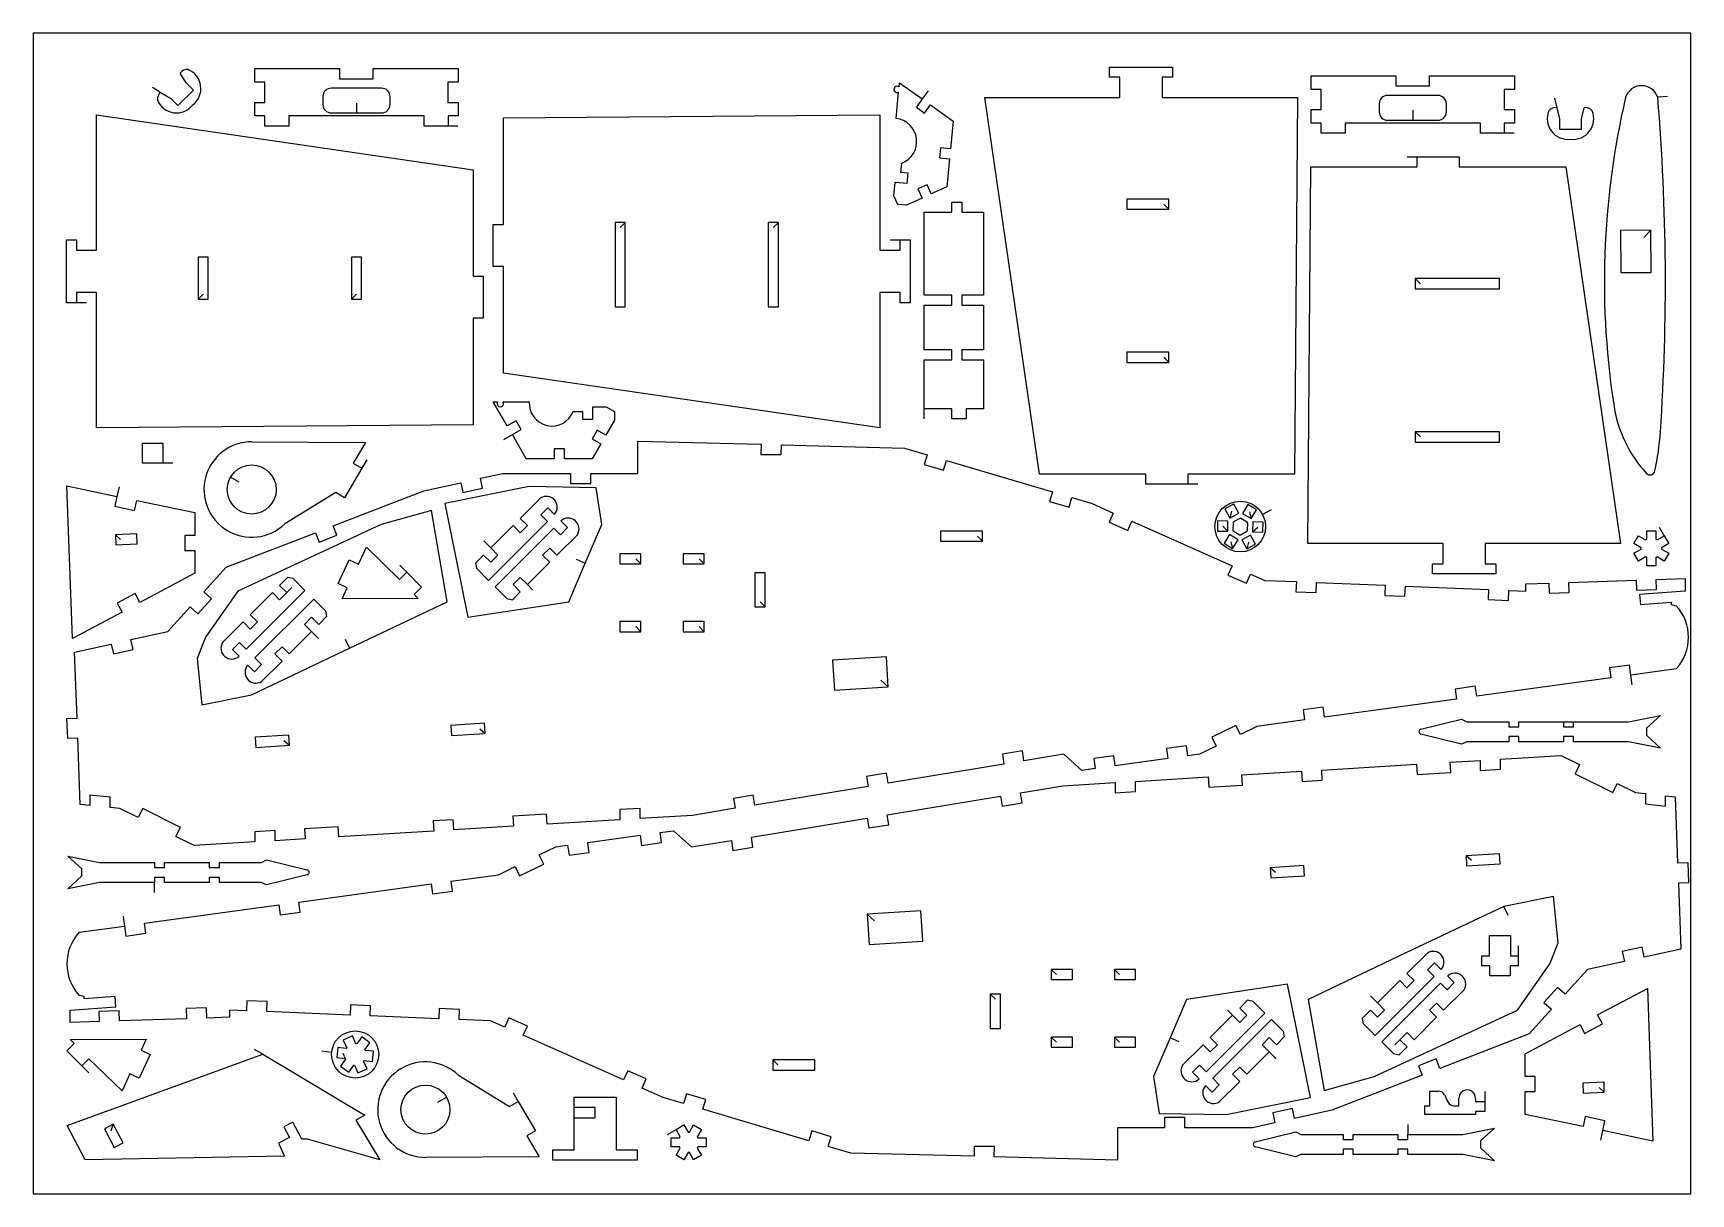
# Model space of a CAD drawing. Extents: x 0 to 500, y 0 to 350.
import ezdxf

# ---------------------------------------------------------------- set-up
doc = ezdxf.new("R2010")
doc.units = 0
doc.header["$MEASUREMENT"] = 0
doc.layers.add('01', color=5, linetype='Continuous')
doc.layers.add('DEFAULT', color=7, linetype='Continuous')

msp = doc.modelspace()

# ---------------------------------------------------------------- linework, layer by layer
for p, q in [((360.31, 199.79), (358.79, 201.35)), ((367.78, 199.59), (369.39, 201.08))]:
    msp.add_line(p, q)
at = {"layer": '01'}
msp.add_lwpolyline([(0, 0), (500, 0), (500, 350), (0, 350)], close=True, dxfattribs=at)
at = {"layer": 'DEFAULT'}
for p, q in [((46.18, 335.01), (44.37, 337.96)), ((48.33, 332.86), (46.18, 335.01)), ((66.87, 335.23), (66.87, 339.32)), ((66.87, 339.32), (92.44, 339.32)), ((69.91, 335.23), (66.87, 335.23)), ((69.91, 329.14), (69.91, 335.23)), ((92.44, 339.32), (92.44, 336.27)), ((92.44, 336.27), (102.6, 336.27)), ((102.6, 336.27), (102.6, 339.32)), ((102.6, 339.32), (128.17, 339.32)), ((128.17, 335.23), (125.12, 335.23)), ((125.12, 335.23), (125.12, 329.14)), ((128.17, 339.32), (128.17, 335.23)), ((261.21, 333.78), (261.33, 335.06)), ((261.33, 335.06), (268.19, 330.16)), ((324.64, 336.7), (324.64, 339.75)), ((324.64, 339.75), (343.69, 339.75)), ((327.81, 336.7), (324.64, 336.7)), ((327.81, 330.6), (327.81, 336.7)), ((343.69, 336.7), (340.51, 336.7)), ((340.51, 336.7), (340.51, 330.6)), ((343.69, 339.75), (343.69, 336.7)), ((385.47, 333.06), (385.47, 337.15)), ((385.47, 337.15), (411.04, 337.15)), ((411.04, 337.15), (411.04, 334.1)), ((421.2, 334.1), (421.2, 337.15)), ((421.2, 337.15), (446.77, 337.15)), ((446.77, 337.15), (446.77, 333.06)), ((36, 333.71), (38.56, 332.15)), ((38.56, 332.15), (41.51, 330.34)), ((41.51, 330.34), (43.66, 328.19)), ((43.66, 328.19), (48.33, 332.86)), ((87.39, 330.87), (87.39, 328.47)), ((105.11, 333.41), (89.93, 333.41)), ((107.65, 328.47), (107.65, 330.87)), ((260.29, 324.28), (261.05, 332.2)), ((268.19, 330.16), (266.42, 327.68)), ((269.93, 332.6), (268.19, 330.16)), ((303.5, 217.02), (287, 330.6)), ((287, 330.6), (327.81, 330.6)), ((340.51, 330.6), (381.32, 330.6)), ((381.32, 330.6), (380.44, 217.02)), ((388.52, 333.06), (385.47, 333.06)), ((388.52, 326.97), (388.52, 333.06)), ((423.71, 331.24), (408.53, 331.24)), ((411.04, 334.1), (421.2, 334.1)), ((446.77, 333.06), (443.73, 333.06)), ((443.73, 333.06), (443.73, 326.97)), ((458.89, 330.4), (459.59, 327.48)), ((493, 330.94), (490.01, 330.69)), ((19.15, 284.52), (19.15, 325.33)), ((19.15, 325.33), (132.73, 308.83)), ((66.87, 325.05), (66.87, 329.14)), ((66.87, 329.14), (69.91, 329.14)), ((69.91, 325.05), (66.87, 325.05)), ((69.91, 322), (69.91, 325.05)), ((117.9, 325.05), (77.15, 325.05)), ((77.15, 325.05), (77.15, 322)), ((89.93, 325.93), (97.52, 325.93)), ((97.52, 328.93), (97.52, 325.93)), ((97.52, 325.93), (105.11, 325.93)), ((117.9, 322), (117.9, 325.05)), ((125.12, 329.14), (128.17, 329.14)), ((128.17, 325.05), (125.13, 325.05)), ((125.13, 325.05), (125.13, 322)), ((128.17, 329.14), (128.17, 325.05)), ((141.83, 324.45), (255.41, 325.33)), ((255.41, 325.33), (255.41, 284.52)), ((266.42, 327.68), (268.9, 325.91)), ((268.9, 325.91), (270.67, 328.39)), ((270.67, 328.39), (277.53, 323.5)), ((385.47, 322.88), (385.47, 326.97)), ((385.47, 326.97), (388.52, 326.97)), ((405.99, 328.7), (405.99, 326.29)), ((416.12, 326.75), (416.12, 323.75)), ((426.25, 326.29), (426.25, 328.7)), ((443.73, 326.97), (446.77, 326.97)), ((446.77, 326.97), (446.77, 322.88)), ((459.59, 327.48), (460.4, 324.12)), ((467.01, 324.12), (467.82, 327.48)), ((77.15, 322), (69.91, 322)), ((125.13, 322), (117.9, 322)), ((128.13, 322), (125.13, 322)), ((141.83, 292.32), (141.83, 324.45)), ((277.53, 323.5), (276.72, 315.11)), ((388.52, 322.88), (385.47, 322.88)), ((388.52, 319.83), (388.52, 322.88)), ((436.51, 322.88), (395.75, 322.88)), ((395.75, 322.88), (395.75, 319.83)), ((408.53, 323.75), (416.12, 323.75)), ((416.12, 323.75), (423.71, 323.75)), ((436.51, 319.83), (436.51, 322.88)), ((446.77, 322.88), (443.74, 322.88)), ((443.74, 322.88), (443.74, 319.83)), ((460.4, 324.12), (460.4, 321.07)), ((460.4, 321.07), (467.01, 321.07)), ((467.01, 321.07), (467.01, 324.12)), ((273.69, 315.4), (273.4, 312.37)), ((276.72, 315.11), (273.69, 315.4)), ((395.75, 319.83), (388.52, 319.83)), ((443.74, 319.83), (436.51, 319.83)), ((446.74, 319.83), (443.74, 319.83)), ((261.7, 307.98), (261.97, 310.81)), ((273.4, 312.37), (276.43, 312.08)), ((276.43, 312.08), (275.62, 303.69)), ((414.46, 312.7), (417.46, 312.7)), ((417.46, 312.7), (430.16, 312.7)), ((417.46, 309.66), (417.46, 312.7)), ((430.16, 312.7), (430.16, 309.66)), ((132.73, 308.83), (132.73, 276.71)), ((259.58, 300.99), (259.97, 305.08)), ((259.97, 305.08), (263.65, 304.73)), ((263.94, 307.76), (261.7, 307.98)), ((263.65, 304.73), (263.94, 307.76)), ((384.46, 196.08), (385.34, 309.66)), ((385.34, 309.66), (417.46, 309.66)), ((430.16, 309.66), (462.29, 309.66)), ((462.29, 309.66), (478.78, 196.08)), ((260.78, 298.36), (259.58, 300.99)), ((268.12, 300.27), (263.38, 298.11)), ((269.63, 304.31), (266.85, 303.04)), ((266.85, 303.04), (268.12, 300.27)), ((270.89, 301.53), (269.63, 304.31)), ((275.62, 303.69), (270.89, 301.53)), ((263.38, 298.11), (260.78, 298.36)), ((268.73, 271.04), (268.73, 295.98)), ((268.73, 295.98), (277.07, 295.98)), ((277.07, 295.98), (277.07, 299.03)), ((277.07, 299.03), (280.12, 299.03)), ((280.12, 299.03), (280.12, 295.98)), ((280.12, 295.98), (286.62, 295.98)), ((286.62, 295.98), (286.62, 271.04)), ((342.55, 299.97), (329.85, 299.97)), ((329.85, 299.97), (329.85, 296.92)), ((329.85, 296.92), (342.55, 296.92)), ((341.03, 298.45), (342.55, 296.92)), ((342.55, 296.92), (342.55, 299.97)), ((138.78, 279.62), (138.78, 292.32)), ((138.78, 292.32), (141.83, 292.32)), ((178.59, 292.91), (175.51, 292.91)), ((175.51, 292.91), (175.51, 267.51)), ((177.05, 291.37), (178.59, 292.91)), ((178.59, 267.51), (178.59, 292.91)), ((224.79, 292.91), (221.71, 292.91)), ((221.71, 292.91), (221.71, 267.51)), ((223.25, 291.37), (224.79, 292.91)), ((224.79, 267.51), (224.79, 292.91)), ((487.93, 290.57), (478.79, 290.5)), ((478.79, 290.5), (478.89, 277.8)), ((485.83, 288.43), (487.93, 290.57)), ((488.04, 277.87), (487.93, 290.57)), ((10.01, 268.64), (10.01, 287.69)), ((10.01, 287.69), (13.05, 287.69)), ((13.05, 287.69), (13.05, 284.52)), ((258.5, 287.69), (261.5, 287.69)), ((261.5, 287.69), (264.55, 287.69)), ((261.5, 284.52), (261.5, 287.69)), ((264.55, 287.69), (264.55, 268.64)), ((13.05, 284.52), (19.15, 284.52)), ((52.83, 282.47), (49.78, 282.47)), ((49.78, 282.47), (49.78, 269.77)), ((52.83, 269.77), (52.83, 282.47)), ((99.03, 282.47), (95.98, 282.47)), ((95.98, 282.47), (95.98, 269.77)), ((99.03, 269.77), (99.03, 282.47)), ((255.41, 284.52), (261.5, 284.52)), ((132.73, 276.71), (135.78, 276.71)), ((135.78, 276.71), (135.78, 264.01)), ((141.83, 279.62), (138.78, 279.62)), ((141.83, 247.5), (141.83, 279.62)), ((418.42, 274.43), (416.88, 275.97)), ((416.88, 275.97), (416.88, 272.9)), ((442.28, 275.97), (416.88, 275.97)), ((442.28, 272.9), (442.28, 275.97)), ((478.89, 277.8), (488.04, 277.87)), ((19.15, 271.82), (13.05, 271.82)), ((13.05, 271.82), (13.05, 268.64)), ((19.15, 231), (19.15, 271.82)), ((51.31, 271.3), (49.78, 269.77)), ((97.51, 271.3), (95.98, 269.77)), ((261.5, 271.82), (255.41, 271.82)), ((255.41, 271.82), (255.41, 231)), ((261.5, 268.64), (261.5, 271.82)), ((277.07, 271.04), (268.73, 271.04)), ((277.07, 267.99), (277.07, 271.04)), ((286.62, 271.04), (280.12, 271.04)), ((280.12, 271.04), (280.12, 267.99)), ((416.88, 272.9), (442.28, 272.9)), ((13.05, 268.64), (10.01, 268.64)), ((16.05, 268.64), (13.05, 268.64)), ((49.78, 269.77), (52.83, 269.77)), ((95.98, 269.77), (99.03, 269.77)), ((175.51, 267.51), (178.59, 267.51)), ((221.71, 267.51), (224.79, 267.51)), ((264.55, 268.64), (261.5, 268.64)), ((268.73, 254.52), (268.73, 267.99)), ((268.73, 267.99), (277.07, 267.99)), ((280.12, 267.99), (286.62, 267.99)), ((286.62, 267.99), (286.62, 254.52)), ((135.78, 264.01), (132.73, 264.01)), ((132.73, 264.01), (132.73, 231.88)), ((277.07, 254.52), (268.73, 254.52)), ((268.73, 236.74), (268.73, 251.48)), ((268.73, 251.48), (277.07, 251.48)), ((277.07, 251.48), (277.07, 254.52)), ((286.62, 254.52), (280.12, 254.52)), ((280.12, 254.52), (280.12, 251.48)), ((280.12, 251.48), (286.62, 251.48)), ((286.62, 251.48), (286.62, 236.74)), ((342.55, 253.77), (329.85, 253.77)), ((329.85, 253.77), (329.85, 250.72)), ((329.85, 250.72), (342.55, 250.72)), ((341.03, 252.25), (342.55, 250.72)), ((342.55, 250.72), (342.55, 253.77)), ((255.41, 231), (141.83, 247.5)), ((143.01, 231.57), (138.8, 238.86)), ((138.8, 238.86), (140.07, 238.86)), ((141.68, 238.86), (149.63, 238.86)), ((162.87, 235.9), (165.72, 235.9)), ((165.72, 235.9), (165.72, 233.65)), ((168.77, 233.65), (168.77, 237.34)), ((168.77, 237.34), (172.88, 237.34)), ((172.88, 237.34), (175.38, 235.9)), ((175.38, 235.9), (175.38, 233.28)), ((268.73, 233.74), (268.73, 236.74)), ((277.07, 236.74), (268.73, 236.74)), ((277.07, 233.7), (277.07, 236.74)), ((286.62, 236.74), (281.37, 236.74)), ((281.37, 236.74), (281.37, 233.7)), ((132.73, 231.88), (19.15, 231)), ((145.65, 233.09), (143.01, 231.57)), ((144.54, 228.93), (147.18, 230.45)), ((147.18, 230.45), (145.65, 233.09)), ((165.72, 233.65), (168.77, 233.65)), ((170.14, 230.3), (168.61, 227.66)), ((172.78, 228.78), (170.14, 230.3)), ((175.38, 233.28), (172.78, 228.78)), ((281.37, 233.7), (277.07, 233.7)), ((33, 220.31), (33, 226.4)), ((33, 226.4), (39.1, 226.4)), ((39.1, 226.4), (39.1, 220.31)), ((65.99, 226.79), (100.21, 226.6)), ((100.21, 226.6), (96.52, 220.33)), ((141.94, 227.43), (144.54, 228.93)), ((148.75, 221.63), (144.54, 228.93)), ((168.61, 227.66), (171.25, 226.14)), ((171.25, 226.14), (168.65, 221.63)), ((182.38, 217.25), (182.38, 227)), ((182.38, 227), (219.57, 226.02)), ((219.57, 226.02), (219.49, 222.9)), ((225.59, 222.9), (225.67, 225.87)), ((225.67, 225.87), (262.86, 224.89)), ((418.42, 228.23), (416.88, 229.77)), ((416.88, 229.77), (416.88, 226.69)), ((442.28, 229.77), (416.88, 229.77)), ((416.88, 226.69), (442.28, 226.69)), ((442.28, 226.69), (442.28, 229.77)), ((39.1, 220.31), (33, 220.31)), ((42.1, 220.31), (39.1, 220.31)), ((96.52, 220.33), (99.15, 218.78)), ((100.67, 221.37), (99.15, 218.78)), ((157.18, 221.63), (148.75, 221.63)), ((160.23, 224.68), (157.18, 224.68)), ((157.18, 224.68), (157.18, 221.63)), ((160.23, 221.63), (160.23, 224.68)), ((168.65, 221.63), (160.23, 221.63)), ((219.49, 222.9), (225.59, 222.9)), ((262.86, 224.89), (269.65, 222.88)), ((269.65, 222.88), (268.78, 219.96)), ((274.63, 218.23), (275.49, 221.15)), ((275.49, 221.15), (307.47, 211.68)), ((62.13, 214.62), (59.54, 216.14)), ((99.15, 218.78), (93.92, 209.9)), ((134.92, 215.76), (141.67, 217.25)), ((135.58, 212.79), (134.92, 215.76)), ((141.67, 217.25), (162.09, 217.25)), ((162.09, 217.25), (162.09, 214.2)), ((168.18, 214.2), (168.18, 217.25)), ((168.18, 217.25), (182.38, 217.25)), ((268.78, 219.96), (274.63, 218.23)), ((335.62, 217.02), (303.5, 217.02)), ((335.62, 213.98), (335.62, 217.02)), ((380.44, 217.02), (348.32, 217.02)), ((348.32, 217.02), (348.32, 213.98)), ((11.83, 167.47), (10.18, 213.47)), ((10.18, 213.47), (25.28, 210.26)), ((25.28, 210.26), (24.64, 207.33)), ((25.92, 213.19), (25.28, 210.26)), ((91.29, 211.44), (75.87, 202)), ((90.49, 201.43), (117.8, 211.99)), ((93.92, 209.9), (91.29, 211.44)), ((117.8, 211.99), (128.97, 214.45)), ((149.63, 213.29), (124.17, 208.14)), ((128.97, 214.45), (129.63, 211.47)), ((129.63, 211.47), (135.58, 212.79)), ((169.84, 212.91), (149.63, 213.29)), ((162.09, 214.2), (168.18, 214.2)), ((171.51, 201.81), (169.84, 212.91)), ((307.47, 211.68), (306.6, 208.76)), ((348.32, 213.98), (335.62, 213.98)), ((351.32, 213.98), (348.32, 213.98)), ((24.64, 207.33), (30.6, 206.05)), ((30.6, 206.05), (31.24, 209.07)), ((31.24, 209.07), (48.72, 205.41)), ((48.72, 205.41), (48.72, 198.53)), ((120.11, 206.02), (104.98, 201.81)), ((124.9, 178.53), (120.11, 206.02)), ((124.17, 208.14), (131.08, 173.94)), ((146.91, 203.66), (153.08, 209.83)), ((155.24, 206.88), (153.08, 204.73)), ((157.25, 204.88), (155.24, 206.88)), ((306.6, 208.76), (312.45, 207.02)), ((312.45, 207.02), (313.31, 209.95)), ((313.31, 209.95), (319.41, 208.14)), ((319.41, 208.14), (325.8, 205.3)), ((325.8, 205.3), (324.57, 202.51)), ((362.15, 207.98), (359.47, 206.53)), ((359.47, 206.53), (360.97, 203.77)), ((361.47, 205.87), (360.97, 203.77)), ((360.97, 203.77), (363.64, 205.23)), ((363.64, 205.23), (362.15, 207.98)), ((366.38, 207.87), (364.74, 205.2)), ((364.74, 205.2), (367.34, 203.6)), ((368.98, 206.28), (366.38, 207.87)), ((366.83, 205.7), (367.34, 203.6)), ((367.34, 203.6), (368.98, 206.28)), ((373.45, 206.3), (370.81, 204.87)), ((104.98, 201.81), (61.76, 181.77)), ((91.59, 198.58), (90.49, 201.43)), ((155.09, 202.72), (137.37, 185)), ((138.02, 194.77), (144.76, 201.51)), ((157.04, 200.77), (139.32, 183.05)), ((144.76, 201.51), (146.91, 199.35)), ((149.07, 201.51), (146.91, 203.66)), ((146.91, 199.35), (149.07, 201.51)), ((153.08, 204.73), (155.09, 202.72)), ((159.05, 198.76), (157.04, 200.77)), ((161.2, 200.92), (159.05, 198.76)), ((159.19, 202.93), (161.2, 200.92)), ((166.55, 190.17), (171.51, 201.81)), ((324.57, 202.51), (330.14, 200.04)), ((330.14, 200.04), (331.38, 202.82)), ((331.38, 202.82), (361.63, 189.38)), ((357.26, 202.92), (357.18, 199.87)), ((360.39, 202.84), (357.26, 202.92)), ((360.31, 199.79), (360.39, 202.84)), ((361.91, 202.39), (361.85, 200.16)), ((361.85, 200.16), (361.98, 199.91)), ((362.05, 202.63), (361.91, 202.39)), ((364.01, 203.69), (362.05, 202.63)), ((364.29, 203.68), (364.01, 203.69)), ((366.19, 202.52), (364.29, 203.68)), ((366.12, 199.81), (366.27, 200.04)), ((366.33, 202.27), (366.19, 202.52)), ((366.27, 200.04), (366.33, 202.27)), ((367.86, 202.64), (367.78, 199.59)), ((370.99, 202.56), (367.86, 202.64)), ((370.91, 199.51), (370.99, 202.56)), ((490.47, 201.06), (491.97, 198.46)), ((31.24, 199), (24.83, 198.72)), ((26.38, 197.27), (24.83, 198.72)), ((24.83, 198.72), (24.92, 195.7)), ((24.92, 195.7), (31.33, 195.97)), ((31.33, 195.97), (31.24, 199)), ((48.72, 198.53), (45.7, 198.53)), ((45.7, 198.53), (45.7, 193.95)), ((58.21, 188.94), (85.14, 199.36)), ((85.14, 199.36), (86.24, 196.51)), ((86.24, 196.51), (91.59, 198.58)), ((98.11, 189.9), (100.51, 195.04)), ((100.51, 195.04), (110.53, 185.29)), ((135.9, 196.89), (138.02, 194.77)), ((157.98, 192.59), (164.15, 198.76)), ((286.39, 199.84), (273.69, 199.84)), ((273.69, 199.84), (273.69, 196.79)), ((273.69, 196.79), (286.39, 196.79)), ((284.87, 198.32), (286.39, 196.79)), ((286.39, 196.79), (286.39, 199.84)), ((357.18, 199.87), (360.31, 199.79)), ((360.84, 198.83), (359.2, 196.16)), ((359.2, 196.16), (361.8, 194.56)), ((363.43, 197.24), (360.84, 198.83)), ((361.29, 196.66), (361.8, 194.56)), ((361.8, 194.56), (363.43, 197.24)), ((361.98, 199.91), (363.88, 198.75)), ((363.88, 198.75), (364.16, 198.74)), ((364.16, 198.74), (366.12, 199.81)), ((367.21, 198.66), (364.53, 197.21)), ((364.53, 197.21), (366.03, 194.45)), ((366.53, 196.55), (366.03, 194.45)), ((366.03, 194.45), (368.7, 195.91)), ((368.7, 195.91), (367.21, 198.66)), ((367.78, 199.59), (370.91, 199.51)), ((425.27, 196.08), (384.46, 196.08)), ((425.27, 189.98), (425.27, 196.08)), ((478.78, 196.08), (437.97, 196.08)), ((437.97, 196.08), (437.97, 189.98)), ((482.83, 196.08), (484.2, 198.46)), ((484.99, 194.83), (482.83, 196.08)), ((484.2, 198.46), (486.36, 197.21)), ((486.36, 197.21), (486.71, 197.41)), ((486.71, 197.41), (486.71, 199.91)), ((486.71, 199.91), (489.46, 199.91)), ((489.46, 199.91), (489.46, 197.41)), ((489.46, 197.41), (489.81, 197.21)), ((489.81, 197.21), (491.97, 198.46)), ((493.34, 196.08), (491.18, 194.83)), ((491.97, 198.46), (493.34, 196.08)), ((45.7, 193.95), (48.72, 193.95)), ((48.72, 193.95), (48.72, 187.17)), ((92, 184.01), (95.35, 191.19)), ((95.35, 191.19), (98.11, 189.9)), ((133.48, 190.23), (135.87, 192.62)), ((133.85, 188.53), (133.48, 190.23)), ((135.87, 192.62), (138.02, 190.46)), ((140.18, 192.62), (138.02, 194.77)), ((138.02, 190.46), (140.18, 192.62)), ((149.09, 183.7), (155.83, 190.44)), ((153.67, 192.59), (155.83, 194.75)), ((155.83, 190.44), (153.67, 192.59)), ((155.83, 194.75), (157.98, 192.59)), ((161.58, 178.53), (166.55, 190.17)), ((163.79, 191.35), (166.55, 190.17)), ((183.31, 192.98), (176.96, 192.98)), ((176.96, 192.98), (176.96, 189.94)), ((181.79, 191.46), (183.31, 189.94)), ((183.31, 189.94), (183.31, 192.98)), ((202.36, 192.98), (196.01, 192.98)), ((196.01, 192.98), (196.01, 189.94)), ((200.84, 191.46), (202.36, 189.94)), ((202.36, 189.94), (202.36, 192.98)), ((482.83, 193.18), (484.99, 194.43)), ((484.2, 190.8), (482.83, 193.18)), ((486.36, 192.05), (484.2, 190.8)), ((484.99, 194.43), (484.99, 194.83)), ((486.71, 191.85), (486.36, 192.05)), ((486.71, 189.35), (486.71, 191.85)), ((489.81, 192.05), (489.46, 191.85)), ((489.46, 191.85), (489.46, 189.35)), ((491.97, 190.8), (489.81, 192.05)), ((491.18, 194.83), (491.18, 194.43)), ((491.18, 194.43), (493.34, 193.18)), ((493.34, 193.18), (491.97, 190.8)), ((48.72, 187.17), (32.15, 178.28)), ((51.49, 181.53), (58.21, 188.94)), ((76.74, 185.88), (74.35, 183.49)), ((78.44, 185.51), (76.74, 185.88)), ((81.97, 181.98), (78.44, 185.51)), ((110.53, 185.29), (112.67, 187.43)), ((110.56, 189.55), (112.67, 187.43)), ((112.67, 187.43), (117.16, 182.91)), ((137.37, 185), (133.85, 188.53)), ((144.78, 183.7), (146.94, 185.86)), ((146.94, 185.86), (149.09, 183.7)), ((176.96, 189.94), (183.31, 189.94)), ((196.01, 189.94), (202.36, 189.94)), ((220.76, 187.3), (217.71, 187.3)), ((217.71, 187.3), (217.71, 176.99)), ((220.76, 176.99), (220.76, 187.3)), ((361.63, 189.38), (360.39, 186.6)), ((360.39, 186.6), (365.96, 184.12)), ((365.96, 184.12), (367.2, 186.91)), ((367.2, 186.91), (371.48, 185)), ((371.48, 185), (381.02, 184.61)), ((422.1, 186.93), (422.1, 189.98)), ((422.1, 189.98), (425.27, 189.98)), ((441.15, 186.93), (422.1, 186.93)), ((437.97, 189.98), (441.15, 189.98)), ((441.15, 189.98), (441.15, 186.93)), ((463.21, 184.37), (483.46, 185.03)), ((483.46, 185.03), (483.56, 181.99)), ((489.46, 189.35), (486.71, 189.35)), ((489.55, 185.23), (498.28, 185.52)), ((489.65, 182.19), (489.55, 185.23)), ((498.28, 185.52), (498.28, 181.77)), ((30.78, 181.04), (25.38, 178.1)), ((32.15, 178.28), (30.78, 181.04)), ((53.77, 179.47), (51.49, 181.53)), ((61.76, 181.77), (51.98, 167.83)), ((64.25, 164.26), (81.97, 181.98)), ((72.2, 181.33), (65.46, 174.59)), ((74.35, 179.17), (72.2, 181.33)), ((74.35, 183.49), (76.51, 181.33)), ((76.51, 181.33), (74.35, 179.17)), ((78.04, 182.86), (76.51, 181.33)), ((94.76, 182.72), (92, 184.01)), ((93.21, 179.39), (94.76, 182.72)), ((117.16, 182.91), (114.93, 180.69)), ((114.93, 180.69), (116.13, 179.52)), ((139.32, 183.05), (142.85, 179.53)), ((144.54, 179.16), (146.94, 181.55)), ((146.94, 181.55), (144.78, 183.7)), ((150.62, 182.18), (149.09, 183.7)), ((381.02, 184.61), (380.89, 181.57)), ((380.89, 181.57), (386.98, 181.32)), ((386.98, 181.32), (387.11, 184.36)), ((387.11, 184.36), (407.8, 183.51)), ((407.8, 183.51), (407.68, 180.47)), ((407.68, 180.47), (413.77, 180.22)), ((413.77, 180.22), (413.89, 183.26)), ((413.89, 183.26), (439, 182.23)), ((439, 182.23), (438.87, 179.19)), ((444.96, 178.94), (445.09, 181.98)), ((445.09, 181.98), (450.21, 181.77)), ((450.21, 183.94), (457.12, 184.17)), ((450.21, 181.77), (450.21, 183.94)), ((457.12, 184.17), (457.22, 181.12)), ((457.22, 181.12), (463.31, 181.32)), ((463.31, 181.32), (463.21, 184.37)), ((483.56, 181.99), (489.65, 182.19)), ((498.28, 181.77), (484.54, 180.74)), ((484.54, 180.74), (484.77, 177.7)), ((26.84, 175.44), (11.83, 167.47)), ((25.38, 178.1), (26.84, 175.44)), ((40.65, 169.57), (47.37, 176.98)), ((47.37, 176.98), (49.64, 174.92)), ((49.64, 174.92), (53.77, 179.47)), ((66.9, 161.61), (84.62, 179.33)), ((84.62, 179.33), (88.15, 175.8)), ((88.15, 175.8), (88.52, 174.1)), ((116.13, 179.52), (93.21, 179.39)), ((95.4, 164.53), (124.9, 178.53)), ((131.08, 173.94), (161.58, 178.53)), ((142.85, 179.53), (144.54, 179.16)), ((217.71, 176.99), (220.76, 176.99)), ((219.24, 178.51), (220.76, 176.99)), ((438.87, 179.19), (444.96, 178.94)), ((484.77, 177.7), (494.09, 178.4)), ((494.09, 178.4), (494.09, 177.7)), ((494.09, 177.7), (495.62, 177.36)), ((63.31, 172.44), (57.14, 166.27)), ((65.46, 170.28), (63.31, 172.44)), ((65.46, 174.59), (67.62, 172.44)), ((67.62, 172.44), (65.46, 170.28)), ((83.97, 173.87), (81.82, 171.71)), ((81.82, 171.71), (83.97, 169.56)), ((86.13, 171.71), (83.97, 173.87)), ((88.52, 174.1), (86.13, 171.71)), ((183.31, 172.56), (176.96, 172.56)), ((176.96, 172.56), (176.96, 169.51)), ((181.79, 171.04), (183.31, 169.51)), ((183.31, 169.51), (183.31, 172.56)), ((202.36, 172.56), (196.01, 172.56)), ((196.01, 172.56), (196.01, 169.51)), ((200.84, 171.04), (202.36, 169.51)), ((202.36, 169.51), (202.36, 172.56)), ((12.47, 163.36), (23.54, 165.8)), ((23.54, 165.8), (24.2, 162.82)), ((29.49, 167.11), (40.65, 169.57)), ((30.15, 164.14), (29.49, 167.11)), ((51.98, 167.83), (49.46, 161.45)), ((60.09, 164.11), (62.24, 166.27)), ((62.24, 166.27), (64.25, 164.26)), ((83.97, 169.56), (77.24, 162.82)), ((86.09, 167.43), (83.97, 169.56)), ((94.11, 167.24), (95.4, 164.53)), ((176.96, 169.51), (183.31, 169.51)), ((196.01, 169.51), (202.36, 169.51)), ((13.23, 143.48), (12.47, 163.36)), ((24.2, 162.82), (30.15, 164.14)), ((49.46, 161.45), (50.88, 147.49)), ((62.09, 162.11), (60.09, 164.11)), ((65.9, 150.52), (95.4, 164.53)), ((68.91, 159.6), (66.9, 161.61)), ((75.08, 160.67), (68.91, 154.5)), ((75.08, 164.98), (72.93, 162.82)), ((72.93, 162.82), (75.08, 160.67)), ((77.24, 162.82), (75.08, 164.98)), ((257.34, 161.95), (241.14, 160.97)), ((241.14, 160.97), (241.69, 151.89)), ((257.89, 152.87), (257.34, 161.95)), ((64.75, 159.45), (66.76, 157.44)), ((66.76, 157.44), (68.91, 159.6)), ((475.86, 155.59), (435.4, 150.04)), ((481.48, 159.44), (475.44, 158.61)), ((475.44, 158.61), (475.86, 155.59)), ((481.9, 156.42), (481.48, 159.44)), ((495.62, 158.3), (481.9, 156.42)), ((482.3, 153.45), (481.9, 156.42)), ((50.88, 147.49), (65.9, 150.52)), ((241.69, 151.89), (257.89, 152.87)), ((255.65, 154.86), (257.89, 152.87)), ((434.98, 153.06), (428.94, 152.23)), ((428.94, 152.23), (429.36, 149.21)), ((435.4, 150.04), (434.98, 153.06)), ((389.06, 146.76), (383.02, 145.93)), ((383.02, 145.93), (383.43, 142.91)), ((389.47, 143.74), (389.06, 146.76)), ((429.36, 149.21), (389.47, 143.74)), ((10.18, 143.36), (13.23, 143.48)), ((10.42, 137.26), (10.18, 143.36)), ((136.14, 141.88), (126, 141.26)), ((126, 141.26), (126.18, 138.22)), ((134.71, 140.27), (136.33, 138.84)), ((136.33, 138.84), (136.14, 141.88)), ((362.79, 141.27), (355.47, 137.73)), ((364.12, 138.52), (362.79, 141.27)), ((369.13, 140.95), (364.12, 138.52)), ((383.43, 142.91), (369.13, 140.95)), ((418.58, 140.1), (430.87, 143.13)), ((430.87, 143.13), (432.39, 142.38)), ((432.39, 142.38), (445.09, 142.38)), ((445.09, 142.38), (445.09, 140.85)), ((445.09, 140.85), (448.14, 140.85)), ((448.14, 140.85), (448.14, 142.38)), ((448.14, 142.38), (461.6, 142.38)), ((461.6, 142.38), (461.6, 140.85)), ((461.6, 140.85), (464.65, 140.85)), ((461.65, 142.38), (464.65, 142.38)), ((464.65, 142.38), (481.24, 142.38)), ((464.65, 140.85), (464.65, 142.38)), ((481.24, 142.38), (490.82, 144.29)), ((490.82, 144.29), (486.6, 140.4)), ((486.6, 140.4), (486.6, 138.33)), ((13.46, 137.38), (10.42, 137.26)), ((14.23, 117.44), (13.46, 137.38)), ((77.09, 138.3), (66.95, 137.68)), ((66.95, 137.68), (67.13, 134.64)), ((67.13, 134.64), (77.27, 135.25)), ((75.66, 136.68), (77.27, 135.25)), ((77.27, 135.25), (77.09, 138.3)), ((126.18, 138.22), (136.33, 138.84)), ((347.84, 135.09), (341.8, 134.26)), ((348.25, 132.07), (347.84, 135.09)), ((355.47, 137.73), (356.8, 134.98)), ((430.87, 135.6), (418.58, 138.62)), ((432.39, 136.35), (430.87, 135.6)), ((445.09, 136.35), (432.39, 136.35)), ((448.14, 137.87), (445.09, 137.87)), ((445.09, 137.87), (445.09, 136.35)), ((448.14, 136.35), (448.14, 137.87)), ((461.6, 136.35), (448.14, 136.35)), ((464.65, 137.87), (461.6, 137.87)), ((461.6, 137.87), (461.6, 136.35)), ((464.65, 136.35), (464.65, 137.87)), ((481.24, 136.35), (464.65, 136.35)), ((490.82, 134.44), (481.24, 136.35)), ((486.6, 138.33), (490.82, 134.44)), ((298.42, 133.62), (292.41, 132.63)), ((292.41, 132.63), (292.82, 129.61)), ((298.84, 130.6), (298.42, 133.62)), ((310.87, 132.58), (298.84, 130.6)), ((316.27, 127.69), (310.87, 132.58)), ((325.93, 132.09), (319.89, 131.26)), ((319.89, 131.26), (320.31, 128.24)), ((326.35, 129.07), (325.93, 132.09)), ((342.21, 131.24), (326.35, 129.07)), ((341.8, 134.26), (342.21, 131.24)), ((351.78, 132.56), (348.25, 132.07)), ((356.8, 134.98), (351.78, 132.56)), ((427.44, 130.14), (436.49, 130.69)), ((427.63, 127.1), (427.44, 130.14)), ((436.49, 130.69), (436.49, 127.64)), ((442.59, 131.06), (460.93, 132.17)), ((442.59, 128.01), (442.59, 131.06)), ((460.93, 132.17), (466.43, 129.43)), ((257.37, 126.86), (251.36, 125.87)), ((251.36, 125.87), (251.85, 122.86)), ((257.87, 123.85), (257.37, 126.86)), ((292.82, 129.61), (257.87, 123.85)), ((320.31, 128.24), (316.27, 127.69)), ((332.5, 124.38), (354.41, 125.71)), ((354.41, 125.71), (354.6, 122.67)), ((364.56, 126.32), (382.58, 127.42)), ((364.74, 123.28), (364.56, 126.32)), ((382.58, 127.42), (382.76, 124.38)), ((388.66, 127.79), (417.3, 129.53)), ((388.84, 124.74), (388.66, 127.79)), ((417.3, 129.53), (417.49, 126.48)), ((417.49, 126.48), (427.63, 127.1)), ((436.49, 127.64), (442.59, 128.01)), ((466.43, 129.43), (465.06, 126.7)), ((465.06, 126.7), (476.42, 121.02)), ((23.18, 119.61), (17.09, 120.25)), ((17.09, 120.25), (17.09, 117.14)), ((217.22, 120.25), (211.2, 119.26)), ((217.71, 117.24), (217.22, 120.25)), ((251.85, 122.86), (217.71, 117.24)), ((297.77, 120.93), (310.62, 123.05)), ((298.26, 117.93), (297.77, 120.93)), ((310.62, 123.05), (326.41, 124.01)), ((326.41, 124.01), (326.41, 120.95)), ((326.41, 120.95), (332.5, 121.32)), ((332.5, 121.32), (332.5, 124.38)), ((354.6, 122.67), (364.74, 123.28)), ((382.76, 124.38), (388.84, 124.74)), ((476.42, 121.02), (477.79, 123.75)), ((477.79, 123.75), (483.28, 121)), ((483.28, 121), (486.29, 120.68)), ((486.29, 120.68), (486.29, 117.57)), ((492.38, 116.93), (492.38, 120.04)), ((492.38, 120.04), (495.24, 119.74)), ((17.09, 117.14), (14.23, 117.44)), ((23.18, 116.5), (23.18, 119.61)), ((26.18, 116.19), (23.18, 116.5)), ((31.68, 113.44), (26.18, 116.19)), ((33.04, 116.16), (31.68, 113.44)), ((44.4, 110.48), (33.04, 116.16)), ((183.06, 116.23), (176.96, 115.86)), ((176.96, 115.86), (176.96, 112.8)), ((183.06, 113.17), (183.06, 116.23)), ((211.7, 116.25), (198.85, 114.13)), ((211.2, 119.26), (211.7, 116.25)), ((257.61, 114.32), (291.75, 119.94)), ((291.75, 119.94), (292.25, 116.94)), ((292.25, 116.94), (298.26, 117.93)), ((486.29, 117.57), (492.38, 116.93)), ((495.24, 119.74), (496, 99.8)), ((43.04, 107.76), (44.4, 110.48)), ((91.98, 110.7), (81.84, 110.08)), ((81.84, 110.08), (82.02, 107.04)), ((92.16, 107.66), (91.98, 110.7)), ((126.71, 112.81), (120.62, 112.44)), ((120.62, 112.44), (120.81, 109.4)), ((126.89, 109.76), (126.71, 112.81)), ((144.91, 110.86), (126.89, 109.76)), ((154.87, 114.52), (144.73, 113.9)), ((144.73, 113.9), (144.91, 110.86)), ((155.05, 111.47), (154.87, 114.52)), ((176.96, 112.8), (155.05, 111.47)), ((198.85, 114.13), (183.06, 113.17)), ((216.65, 107.57), (251.6, 113.33)), ((251.6, 113.33), (252.09, 110.32)), ((252.09, 110.32), (258.11, 111.31)), ((258.11, 111.31), (257.61, 114.32)), ((48.54, 105.01), (43.04, 107.76)), ((66.88, 106.12), (48.54, 105.01)), ((72.97, 109.55), (66.88, 109.17)), ((66.88, 109.17), (66.88, 106.12)), ((72.97, 106.49), (72.97, 109.55)), ((82.02, 107.04), (72.97, 106.49)), ((120.81, 109.4), (92.16, 107.66)), ((157.68, 104.63), (161.22, 105.11)), ((161.22, 105.11), (161.63, 102.09)), ((167.26, 105.94), (183.12, 108.11)), ((167.67, 102.92), (167.26, 105.94)), ((183.12, 108.11), (183.53, 105.09)), ((183.53, 105.09), (189.57, 105.92)), ((189.16, 108.94), (193.19, 109.5)), ((189.57, 105.92), (189.16, 108.94)), ((193.19, 109.5), (198.59, 104.6)), ((198.59, 104.6), (210.63, 106.58)), ((210.63, 106.58), (211.04, 103.56)), ((217.06, 104.55), (216.65, 107.57)), ((14.65, 97.96), (10.44, 101.85)), ((10.44, 101.85), (20.02, 99.94)), ((68.87, 99.94), (70.39, 100.69)), ((70.39, 100.69), (82.68, 97.66)), ((152.67, 102.2), (157.68, 104.63)), ((153.99, 99.45), (152.67, 102.2)), ((161.63, 102.09), (167.67, 102.92)), ((211.04, 103.56), (217.06, 104.55)), ((442.33, 102.55), (432.19, 101.93)), ((433.81, 100.5), (432.19, 101.93)), ((432.19, 101.93), (432.38, 98.89)), ((442.52, 99.5), (442.33, 102.55)), ((10.44, 92), (14.65, 95.89)), ((14.65, 95.89), (14.65, 97.96)), ((20.02, 99.94), (36.61, 99.94)), ((36.61, 99.94), (36.61, 98.41)), ((36.61, 98.41), (39.66, 98.41)), ((39.66, 95.43), (36.61, 95.43)), ((36.61, 95.43), (36.61, 93.91)), ((39.66, 98.41), (39.66, 99.94)), ((39.66, 99.94), (53.12, 99.94)), ((39.66, 93.91), (39.66, 95.43)), ((53.12, 99.94), (53.12, 98.41)), ((53.12, 98.41), (56.17, 98.41)), ((56.17, 95.43), (53.12, 95.43)), ((53.12, 95.43), (53.12, 93.91)), ((56.17, 98.41), (56.17, 99.94)), ((56.17, 99.94), (68.87, 99.94)), ((56.17, 93.91), (56.17, 95.43)), ((82.68, 96.18), (70.39, 93.16)), ((126.04, 94.27), (140.33, 96.23)), ((140.33, 96.23), (145.35, 98.66)), ((145.35, 98.66), (146.68, 95.91)), ((146.68, 95.91), (153.99, 99.45)), ((383.28, 98.96), (373.14, 98.34)), ((374.75, 96.92), (373.14, 98.34)), ((373.14, 98.34), (373.33, 95.3)), ((373.33, 95.3), (383.47, 95.92)), ((383.47, 95.92), (383.28, 98.96)), ((432.38, 98.89), (442.52, 99.5)), ((496, 99.8), (499.05, 99.92)), ((499.05, 99.92), (499.28, 93.82)), ((20.02, 93.91), (10.44, 92)), ((36.61, 93.91), (20.02, 93.91)), ((36.61, 90.91), (36.61, 93.91)), ((53.12, 93.91), (39.66, 93.91)), ((68.87, 93.91), (56.17, 93.91)), ((70.39, 93.16), (68.87, 93.91)), ((80.11, 87.97), (120, 93.44)), ((120, 93.44), (120.41, 90.42)), ((120.41, 90.42), (126.45, 91.25)), ((126.45, 91.25), (126.04, 94.27)), ((499.28, 93.82), (496.24, 93.71)), ((496.24, 93.71), (497, 73.82)), ((33.61, 81.59), (74.07, 87.14)), ((74.07, 87.14), (74.48, 84.12)), ((80.52, 84.95), (80.11, 87.97)), ((267.77, 85.3), (251.57, 84.31)), ((268.33, 76.21), (267.77, 85.3)), ((443.57, 86.66), (414.07, 72.65)), ((458.59, 89.69), (443.57, 86.66)), ((444.86, 83.95), (443.57, 86.66)), ((460.01, 75.73), (458.59, 89.69)), ((13.84, 78.88), (27.57, 80.76)), ((27.16, 83.73), (27.57, 80.76)), ((27.57, 80.76), (27.98, 77.74)), ((34.02, 78.57), (33.61, 81.59)), ((74.48, 84.12), (80.52, 84.95)), ((253.82, 82.32), (251.57, 84.31)), ((251.57, 84.31), (252.12, 75.23)), ((27.98, 77.74), (34.02, 78.57)), ((252.12, 75.23), (268.33, 76.21)), ((439.25, 71.8), (439.25, 77.9)), ((439.25, 77.9), (445.59, 77.9)), ((445.59, 77.9), (445.59, 71.8)), ((457.49, 69.35), (460.01, 75.73)), ((414.07, 72.65), (384.56, 58.65)), ((414.37, 66.45), (420.54, 72.62)), ((436.96, 68.74), (436.96, 71.8)), ((436.96, 71.8), (439.25, 71.8)), ((445.59, 71.8), (447.87, 71.8)), ((447.87, 74.8), (447.87, 71.8)), ((447.87, 71.8), (447.87, 68.74)), ((479.97, 70.07), (468.82, 67.61)), ((485.27, 74.36), (479.32, 73.05)), ((479.32, 73.05), (479.97, 70.07)), ((485.93, 71.38), (485.27, 74.36)), ((497, 73.82), (485.93, 71.38)), ((308.63, 66.14), (307.1, 67.67)), ((307.1, 67.67), (307.1, 64.62)), ((313.45, 67.67), (307.1, 67.67)), ((313.45, 64.62), (313.45, 67.67)), ((327.68, 66.14), (326.15, 67.67)), ((326.15, 67.67), (326.15, 64.62)), ((332.5, 67.67), (326.15, 67.67)), ((332.5, 64.62), (332.5, 67.67)), ((422.55, 65.51), (404.83, 47.79)), ((416.53, 64.29), (414.37, 66.45)), ((422.7, 69.67), (420.54, 67.51)), ((420.54, 67.51), (422.55, 65.51)), ((424.71, 67.66), (422.7, 69.67)), ((426.65, 65.71), (428.66, 63.71)), ((439.36, 68.74), (436.96, 68.74)), ((439.36, 65.69), (439.36, 68.74)), ((445.47, 65.69), (439.36, 65.69)), ((447.87, 68.74), (445.47, 68.74)), ((445.47, 68.74), (445.47, 65.69)), ((447.71, 55.41), (457.49, 69.35)), ((468.82, 67.61), (462.1, 60.2)), ((290.23, 58.67), (288.7, 60.2)), ((288.7, 60.2), (288.7, 49.88)), ((291.75, 60.2), (288.7, 60.2)), ((291.75, 49.88), (291.75, 60.2)), ((307.1, 64.62), (313.45, 64.62)), ((326.15, 64.62), (332.5, 64.62)), ((378.39, 63.24), (347.89, 58.65)), ((385.3, 29.04), (378.39, 63.24)), ((405.48, 57.56), (412.22, 64.29)), ((424.5, 63.56), (406.78, 45.84)), ((412.22, 64.29), (414.37, 62.14)), ((414.37, 62.14), (416.53, 64.29)), ((426.51, 61.55), (424.5, 63.56)), ((425.44, 55.38), (431.61, 61.55)), ((428.66, 63.71), (426.51, 61.55)), ((459.82, 62.26), (455.7, 57.72)), ((462.1, 60.2), (459.82, 62.26)), ((471.88, 53.93), (486.9, 61.89)), ((486.9, 61.89), (488.55, 15.9)), ((11.18, 55.41), (24.93, 56.44)), ((11.18, 51.66), (11.18, 55.41)), ((15.38, 59.48), (13.84, 59.83)), ((24.7, 59.48), (15.38, 58.78)), ((15.38, 58.78), (15.38, 59.48)), ((25.9, 55.19), (19.81, 54.99)), ((24.93, 56.44), (24.7, 59.48)), ((26.01, 52.15), (25.9, 55.19)), ((52.25, 56.06), (46.16, 55.86)), ((46.16, 55.86), (46.26, 52.82)), ((52.35, 53.02), (52.25, 56.06)), ((64.38, 55.2), (59.26, 55.41)), ((59.26, 55.41), (59.26, 53.24)), ((64.5, 58.24), (64.38, 55.2)), ((70.6, 57.99), (64.5, 58.24)), ((70.47, 54.95), (70.6, 57.99)), ((95.7, 56.96), (95.57, 53.92)), ((101.79, 56.71), (95.7, 56.96)), ((101.66, 53.67), (101.79, 56.71)), ((122.48, 55.86), (122.36, 52.82)), ((128.57, 55.61), (122.48, 55.86)), ((128.45, 52.57), (128.57, 55.61)), ((347.89, 58.65), (342.92, 47.01)), ((360.24, 55.39), (361.77, 53.86)), ((366.32, 58.41), (363.92, 56.02)), ((363.92, 56.02), (366.08, 53.86)), ((368.01, 58.04), (366.32, 58.41)), ((371.54, 54.51), (368.01, 58.04)), ((384.56, 58.65), (389.36, 31.16)), ((400.94, 53.01), (403.33, 55.4)), ((403.33, 55.4), (405.48, 53.25)), ((403.36, 59.68), (405.48, 57.56)), ((404.49, 35.37), (447.71, 55.41)), ((407.64, 55.4), (405.48, 57.56)), ((405.48, 53.25), (407.64, 55.4)), ((421.13, 55.38), (423.28, 57.54)), ((423.28, 53.23), (421.13, 55.38)), ((423.28, 57.54), (425.44, 55.38)), ((457.98, 55.65), (451.26, 48.24)), ((455.7, 57.72), (457.98, 55.65)), ((19.91, 51.95), (11.18, 51.66)), ((19.81, 54.99), (19.91, 51.95)), ((46.26, 52.82), (26.01, 52.15)), ((59.26, 53.24), (52.35, 53.02)), ((95.57, 53.92), (70.47, 54.95)), ((122.36, 52.82), (101.66, 53.67)), ((137.98, 52.18), (128.45, 52.57)), ((142.27, 50.27), (137.98, 52.18)), ((143.51, 53.06), (142.27, 50.27)), ((149.08, 50.58), (143.51, 53.06)), ((147.84, 47.8), (149.08, 50.58)), ((353.82, 36.79), (371.54, 54.51)), ((361.77, 53.86), (355.03, 47.13)), ((355.77, 34.85), (373.49, 52.57)), ((363.92, 51.71), (361.77, 53.86)), ((366.08, 53.86), (363.92, 51.71)), ((373.49, 52.57), (377.01, 49.04)), ((401.3, 51.31), (400.94, 53.01)), ((404.83, 47.79), (401.3, 51.31)), ((416.55, 46.49), (423.28, 53.23)), ((450, 42.2), (466.57, 51.08)), ((466.57, 51.08), (467.94, 48.33)), ((467.94, 48.33), (473.35, 51.27)), ((473.35, 51.27), (471.88, 53.93)), ((10.15, 43.15), (12.38, 45.37)), ((11.17, 46.54), (34.1, 46.66)), ((12.38, 45.37), (11.17, 46.54)), ((34.1, 46.66), (32.55, 43.34)), ((96.32, 47.61), (93.53, 46.37)), ((93.53, 46.37), (94.57, 44.03)), ((97.36, 45.27), (96.32, 47.61)), ((97.58, 45.24), (97.36, 45.27)), ((99.09, 47.32), (97.58, 45.24)), ((101.56, 45.53), (99.09, 47.32)), ((100.05, 43.45), (101.56, 45.53)), ((178.09, 34.36), (147.84, 47.8)), ((288.7, 49.88), (291.75, 49.88)), ((308.63, 45.72), (307.1, 47.25)), ((307.1, 47.25), (307.1, 44.2)), ((313.45, 47.25), (307.1, 47.25)), ((313.45, 44.2), (313.45, 47.25)), ((327.68, 45.72), (326.15, 47.25)), ((326.15, 47.25), (326.15, 44.2)), ((332.5, 47.25), (326.15, 47.25)), ((332.5, 44.2), (332.5, 47.25)), ((342.92, 47.01), (337.95, 35.37)), ((345.68, 45.83), (342.92, 47.01)), ((355.03, 47.13), (357.19, 44.97)), ((372.84, 47.11), (370.68, 44.95)), ((374.99, 44.95), (372.84, 47.11)), ((377.38, 47.34), (374.99, 44.95)), ((377.01, 49.04), (377.38, 47.34)), ((406.78, 45.84), (410.3, 42.31)), ((410.71, 44.96), (412.24, 46.49)), ((412.24, 46.49), (414.39, 48.65)), ((414.39, 44.33), (412.24, 46.49)), ((414.39, 48.65), (416.55, 46.49)), ((451.26, 48.24), (424.32, 37.82)), ((14.64, 38.63), (10.15, 43.15)), ((10.25, 20.61), (69.24, 42.13)), ((16.78, 40.76), (14.64, 38.63)), ((26.8, 31.02), (16.78, 40.76)), ((35.31, 42.05), (31.96, 34.87)), ((32.55, 43.34), (35.31, 42.05)), ((66.66, 43.67), (69.24, 42.13)), ((69.24, 42.13), (100, 23.68)), ((87.08, 43.09), (90.06, 42.77)), ((91.89, 44.11), (91.57, 41.08)), ((91.57, 41.08), (94.12, 40.81)), ((94.44, 43.84), (91.89, 44.11)), ((94.21, 40.61), (92.71, 38.53)), ((93.41, 42.42), (94.12, 40.81)), ((94.12, 40.81), (94.21, 40.61)), ((94.57, 44.03), (94.44, 43.84)), ((99.69, 40.03), (99.82, 40.21)), ((100.73, 37.69), (99.69, 40.03)), ((99.82, 40.21), (102.37, 39.95)), ((100.14, 43.25), (100.05, 43.45)), ((102.69, 42.98), (100.14, 43.25)), ((102.37, 39.95), (102.69, 42.98)), ((224.6, 38.87), (223.08, 40.39)), ((223.08, 40.39), (223.08, 37.34)), ((235.78, 40.39), (223.08, 40.39)), ((235.78, 37.34), (235.78, 40.39)), ((307.1, 44.2), (313.45, 44.2)), ((326.15, 44.2), (332.5, 44.2)), ((352.88, 44.97), (346.71, 38.8)), ((355.03, 42.82), (352.88, 44.97)), ((357.19, 44.97), (355.03, 42.82)), ((372.84, 42.79), (366.1, 36.06)), ((370.68, 44.95), (372.84, 42.79)), ((374.96, 40.67), (372.84, 42.79)), ((410.3, 42.31), (412, 41.94)), ((412, 41.94), (414.39, 44.33)), ((423.22, 40.67), (417.88, 38.6)), ((424.32, 37.82), (423.22, 40.67)), ((450, 35.42), (450, 42.2)), ((16.75, 36.5), (14.64, 38.63)), ((29.2, 36.16), (26.8, 31.02)), ((31.96, 34.87), (29.2, 36.16)), ((92.71, 38.53), (95.17, 36.74)), ((95.17, 36.74), (96.68, 38.81)), ((96.68, 38.81), (96.91, 38.79)), ((96.91, 38.79), (97.95, 36.45)), ((97.95, 36.45), (100.73, 37.69)), ((128.27, 35.79), (143.69, 26.34)), ((179.33, 37.14), (178.09, 34.36)), ((184.9, 34.67), (179.33, 37.14)), ((223.08, 37.34), (235.78, 37.34)), ((337.95, 35.37), (339.63, 24.27)), ((349.66, 36.65), (351.81, 38.8)), ((351.67, 34.64), (349.66, 36.65)), ((351.81, 38.8), (353.82, 36.79)), ((363.95, 38.21), (361.79, 36.06)), ((361.79, 36.06), (363.95, 33.9)), ((366.1, 36.06), (363.95, 38.21)), ((389.36, 31.16), (404.49, 35.37)), ((418.98, 35.76), (391.67, 25.19)), ((417.88, 38.6), (418.98, 35.76)), ((453.02, 35.42), (450, 35.42)), ((453.02, 30.84), (453.02, 35.42)), ((144.8, 30.47), (146.32, 27.89)), ((183.66, 31.88), (184.9, 34.67)), ((190.06, 29.04), (183.66, 31.88)), ((197.02, 30.16), (196.16, 27.24)), ((202.87, 28.43), (197.02, 30.16)), ((353.61, 32.69), (355.62, 30.68)), ((355.62, 30.68), (357.78, 32.84)), ((357.78, 32.84), (355.77, 34.85)), ((363.95, 33.9), (357.78, 27.74)), ((421.28, 26.5), (421.28, 30.95)), ((421.28, 30.95), (423.91, 30.95)), ((437.85, 30.86), (437.85, 27.86)), ((450, 23.96), (450, 30.84)), ((450, 30.84), (453.02, 30.84)), ((473.81, 33.67), (467.4, 33.4)), ((467.4, 33.4), (467.49, 30.37)), ((467.49, 30.37), (473.9, 30.65)), ((472.34, 32.1), (473.9, 30.65)), ((473.9, 30.65), (473.81, 33.67)), ((122.09, 27.62), (124.67, 29.14)), ((143.69, 26.34), (146.32, 27.89)), ((146.32, 27.89), (151.55, 19)), ((163.14, 26.03), (163.14, 29.2)), ((163.14, 29.2), (175.84, 29.2)), ((163.14, 23.03), (163.14, 26.03)), ((169.49, 26.03), (163.14, 26.03)), ((169.49, 22.89), (169.49, 26.03)), ((175.84, 29.2), (175.84, 13.23)), ((196.16, 27.24), (190.06, 29.04)), ((202, 25.5), (202.87, 28.43)), ((233.97, 16.03), (202, 25.5)), ((359.83, 23.9), (385.3, 29.04)), ((379.84, 25.71), (373.89, 24.4)), ((380.5, 22.73), (379.84, 25.71)), ((391.67, 25.19), (380.5, 22.73)), ((419.76, 23.94), (419.76, 26.5)), ((419.76, 26.5), (421.28, 26.5)), ((425.75, 29.79), (426.75, 27.66)), ((428.59, 26.5), (430.06, 26.5)), ((430.06, 26.5), (430.06, 28.73)), ((435.01, 28.73), (435.01, 27.86)), ((435.01, 27.86), (437.85, 27.86)), ((437.85, 27.86), (437.85, 24.81)), ((15.71, 10.26), (10.25, 20.61)), ((24.17, 21.01), (21.47, 19.59)), ((23.53, 18.95), (24.17, 21.01)), ((27.13, 15.4), (24.17, 21.01)), ((78.31, 21.59), (75.62, 20.17)), ((75.62, 20.17), (77.28, 17.01)), ((81, 16.5), (78.31, 21.59)), ((100, 23.68), (97.31, 22.25)), ((97.31, 22.25), (104.6, 10.25)), ((163.14, 13.23), (163.14, 22.89)), ((163.14, 22.89), (169.49, 22.89)), ((193.93, 19.4), (196.3, 20.77)), ((196.3, 20.77), (197.55, 18.6)), ((197.96, 18.6), (199.21, 20.77)), ((199.21, 20.77), (201.58, 19.4)), ((339.63, 24.27), (359.83, 23.9)), ((347.38, 22.98), (341.28, 22.98)), ((341.28, 22.98), (341.28, 19.93)), ((347.38, 19.93), (347.38, 22.98)), ((374.54, 21.42), (367.79, 19.93)), ((373.89, 24.4), (374.54, 21.42)), ((414.65, 20.94), (414.65, 17.94)), ((435.01, 23.94), (419.76, 23.94)), ((437.85, 24.81), (435.01, 24.81)), ((435.01, 24.81), (435.01, 23.94)), ((467.49, 20.3), (450, 23.96)), ((468.13, 23.32), (467.49, 20.3)), ((474.08, 22.04), (468.13, 23.32)), ((473.44, 19.11), (474.08, 22.04)), ((21.47, 19.59), (24.44, 13.98)), ((24.44, 13.98), (27.13, 15.4)), ((77.28, 17.01), (73.98, 15.26)), ((73.98, 15.26), (75.85, 11.32)), ((82.74, 16.53), (81, 16.5)), ((104.6, 10.25), (82.74, 16.53)), ((151.55, 19), (148.93, 17.46)), ((148.93, 17.46), (152.62, 11.19)), ((191.33, 17.9), (193.93, 19.4)), ((192.48, 14.14), (192.48, 16.88)), ((192.48, 16.88), (194.98, 16.88)), ((195.18, 17.23), (193.93, 19.4)), ((194.98, 16.88), (195.18, 17.23)), ((197.55, 18.6), (197.96, 18.6)), ((201.58, 19.4), (200.33, 17.23)), ((200.33, 17.23), (200.53, 16.88)), ((200.53, 16.88), (203.03, 16.88)), ((203.03, 16.88), (203.03, 14.14)), ((234.84, 18.96), (233.97, 16.03)), ((240.68, 17.22), (234.84, 18.96)), ((239.82, 14.3), (240.68, 17.22)), ((341.28, 19.93), (327.09, 19.93)), ((327.09, 19.93), (327.09, 10.18)), ((367.79, 19.93), (347.38, 19.93)), ((368.58, 15.67), (380.87, 18.69)), ((380.87, 18.69), (382.39, 17.94)), ((382.39, 17.94), (395.09, 17.94)), ((395.09, 17.94), (395.09, 16.42)), ((395.09, 16.42), (398.14, 16.42)), ((398.14, 16.42), (398.14, 17.94)), ((398.14, 17.94), (411.6, 17.94)), ((411.6, 17.94), (411.6, 16.42)), ((411.6, 16.42), (414.65, 16.42)), ((414.65, 17.94), (431.24, 17.94)), ((414.65, 16.42), (414.65, 17.94)), ((431.24, 17.94), (440.82, 19.85)), ((440.82, 19.85), (436.6, 15.97)), ((436.6, 15.97), (436.6, 13.89)), ((472.8, 16.18), (473.44, 19.11)), ((488.55, 15.9), (473.44, 19.11)), ((75.85, 11.32), (15.71, 10.26)), ((152.62, 11.19), (118.39, 11)), ((156.79, 10.18), (156.79, 13.23)), ((156.79, 13.23), (163.14, 13.23)), ((182.19, 10.18), (156.79, 10.18)), ((175.84, 13.23), (182.19, 13.23)), ((182.19, 13.23), (182.19, 10.18)), ((194.98, 14.14), (192.48, 14.14)), ((193.93, 11.63), (195.18, 13.79)), ((196.3, 10.25), (193.93, 11.63)), ((195.18, 13.79), (194.98, 14.14)), ((197.55, 12.42), (196.3, 10.25)), ((197.96, 12.42), (197.55, 12.42)), ((199.21, 10.25), (197.96, 12.42)), ((201.58, 11.63), (199.21, 10.25)), ((200.53, 14.14), (200.33, 13.79)), ((200.33, 13.79), (201.58, 11.63)), ((203.03, 14.14), (200.53, 14.14)), ((246.61, 12.29), (239.82, 14.3)), ((283.8, 11.32), (246.61, 12.29)), ((283.88, 14.28), (283.8, 11.32)), ((289.98, 14.28), (283.88, 14.28)), ((289.89, 11.16), (289.98, 14.28)), ((327.09, 10.18), (289.89, 11.16)), ((380.87, 11.16), (368.58, 14.19)), ((382.39, 11.91), (380.87, 11.16)), ((395.09, 11.91), (382.39, 11.91)), ((398.14, 13.44), (395.09, 13.44)), ((395.09, 13.44), (395.09, 11.91)), ((398.14, 11.91), (398.14, 13.44)), ((411.6, 11.91), (398.14, 11.91)), ((414.65, 13.44), (411.6, 13.44)), ((411.6, 13.44), (411.6, 11.91)), ((414.65, 11.91), (414.65, 13.44)), ((431.24, 11.91), (414.65, 11.91)), ((440.82, 10), (431.24, 11.91)), ((436.6, 13.89), (440.82, 10))]:
    msp.add_line(p, q, dxfattribs=at)
for centre, radius in [((65.91, 212.39), 7.39), ((364.09, 201.22), 7.65), ((97.13, 42.03), 7.11), ((118.31, 25.39), 7.39)]:
    msp.add_circle(centre, radius, dxfattribs=at)
for centre, radius, start, end in [((46.4, 336.65), 2.42, 82.6946, 147.0527), ((44.37, 333.29), 6.21, 307.5519, 67.9278), ((39.87, 330.12), 2.42, 122.9471, 187.3075), ((89.93, 330.87), 2.54, 90, 180), ((105.11, 330.87), 2.54, 0, 90), ((260.58, 333.04), 0.965, 49.8157, 299.1859), ((408.53, 328.7), 2.54, 90, 180), ((423.71, 328.7), 2.54, 0, 90), ((717.77, 275.09), 243.86, 166.8401, 189.2531), ((485.17, 329.06), 5.1, 18.6212, 162.3257), ((-178.14, 274.88), 670.47, 356.1363, 4.77464), ((43.23, 332.15), 6.21, 202.0727, 322.4482), ((89.93, 328.47), 2.54, 180, 270), ((105.11, 328.47), 2.54, 270, 0), ((408.53, 326.29), 2.54, 180, 270), ((423.71, 326.29), 2.54, 270, 0), ((462.9, 324.18), 6.21, 157.0717, 277.4487), ((459.09, 325.12), 2.42, 77.9475, 142.3053), ((464.51, 324.18), 6.21, 262.5513, 22.9283), ((468.32, 325.12), 2.42, 37.6947, 102.0525), ((259.52, 317.34), 6.97, 290.548, 83.6717), ((140.88, 238.32), 0.975, 145.7069, 34.2931), ((156.48, 238.39), 6.86, 176.0445, 338.7363), ((515.26, 243.64), 38.96, 191.4901, 222.5647), ((65.91, 212.39), 14.39, 89.6792, 313.7755), ((407.87, 235.31), 83.13, 347.9835, 356.1363), ((487.69, 218.32), 1.52, 222.5643, 347.9827), ((154.81, 207.06), 3.27, 318.0853, 121.9901), ((161.38, 200.5), 3.27, 328.0083, 131.9159), ((485.05, 167.83), 14.23, 317.9781, 42.022), ((59.91, 164.54), 3.27, 148.0099, 311.9147), ((67.18, 157.27), 3.27, 138.0841, 301.9902), ((418.76, 139.36), 0.762, 103.842, 256.158), ((82.5, 96.92), 0.762, 283.8409, 76.1591), ((24.42, 69.35), 14.23, 137.9781, 222.0217), ((422.27, 69.84), 3.27, 318.0855, 121.9905), ((428.84, 63.28), 3.27, 328.0082, 131.9147), ((118.31, 25.39), 14.39, 46.2245, 270.3208), ((349.48, 37.07), 3.27, 148.0108, 311.9147), ((356.05, 30.51), 3.27, 138.0855, 301.9905), ((423.91, 28.91), 2.03, 25.3783, 90), ((432.54, 28.86), 2.48, 356.7647, 183.2353), ((428.59, 28.54), 2.03, 205.3797, 270), ((368.76, 14.93), 0.762, 103.8331, 256.1669)]:
    msp.add_arc(centre, radius, start, end, dxfattribs=at)

doc.saveas('drawing.dxf')
